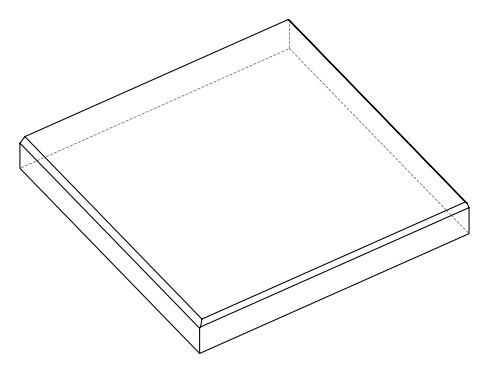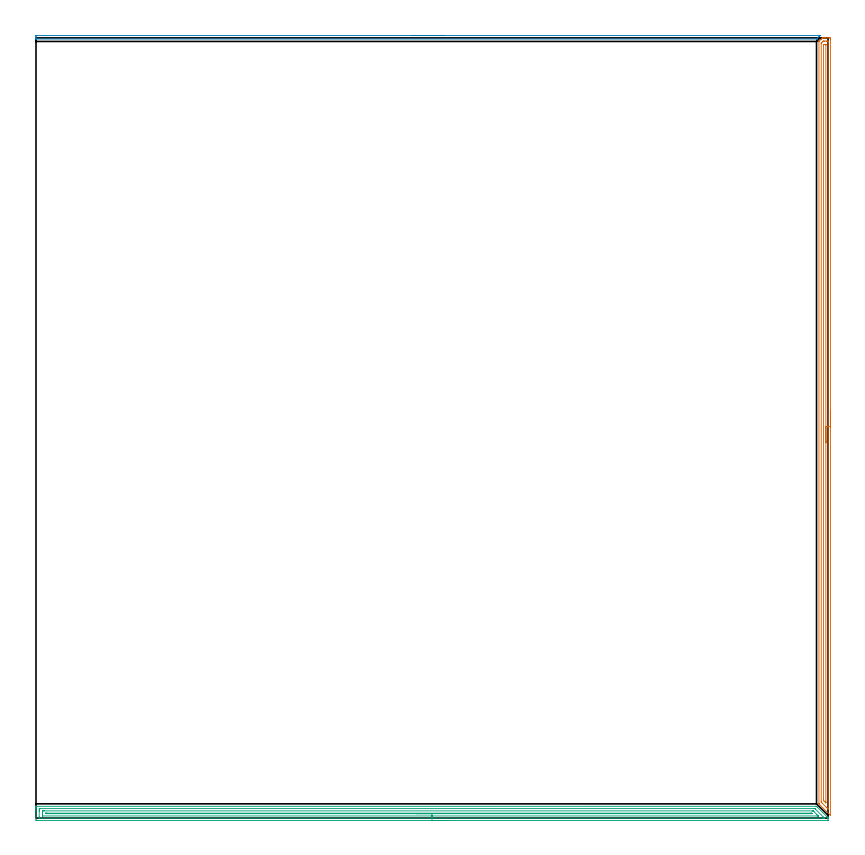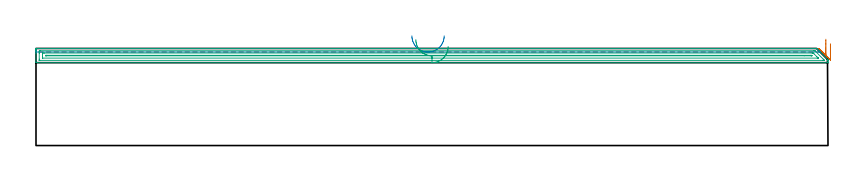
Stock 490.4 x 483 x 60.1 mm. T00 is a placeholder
(PLAN: 3 operations, 0 tool changes, 31.4 min)
(1 AREA_MILL | FG_CHAMFER_SURFACE | UGT0205_001 | 11.65 min | 12173 mm3)
(2 AREA_MILL_1 | FG_CHAMFER_SURFACE_1 | UGT0205_001 | 4.03 min | 1172 mm3)
(3 AREA_MILL_2 | FG_CHAMFER_SURFACE_2 | UGT0205_001 | 15.76 min | 18820 mm3)
(TOOL UGT0205_001 | Chamfer Mill 20 x 3 x 45 deg. | D20 FL50 Z2)
(OP 1 AREA_MILL)
G17 G21 G94 G90
T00 M6
G54
G17 G0 G90 X491.8 Y252.35 S1061 M3
G43 Z70.1 H0
Z63.
G94 G1 Y252.312 Z62.128 F250.
Y252.198 Z61.264
Y252.009 Z60.412
Y251.747 Z59.58
Y251.413 Z58.774
Y251.01 Z58.
Y250.541 Z57.264
Y250.01 Z56.572
Y249.421 Z55.929
Y248.778 Z55.34
Y248.086 Z54.808
Y247.35 Z54.34
Y246.576 Z53.937
Y245.77 Z53.603
Y244.938 Z53.341
Y244.086 Z53.152
Y243.221 Z53.038
Y242.35 Z53.
Y1.879
X491.798 Y1.714 Z53.001
X491.779 Y1.73 Z53.02
X491.621 Y1.879 Z53.178
X484.915 Y8.584 Z59.883
X484.711 Y8.793 Z60.083
X484.704 Y8.804 Z60.089
X484.7 Y9.028 Z60.1
Y480.586
X484.703 Y480.794 Z60.089
X484.911 Y481.011 Z59.888
X485.975 Y482.076 Z58.823
X486.044 Y482.146 Z58.752
X486.24 Y482.34 Z58.56
X486.274 Y482.374 Z58.526
X486.75 Y482.85 Z58.05
X486.873 Y482.97 Z57.925
X486.905 Y482.993 Z57.894
X486.927 Y482.995 Z57.873
X487.286 Y483. Z57.513
X487.983 Z56.817
X488.691 Z56.105
X489.927 Z54.87
X490.456 Z54.339
X491.074 Z53.722
X491.338 Y482.997 Z53.458
X491.791 Y482.99 Z53.005
X491.794 Y482.836 Z53.003
X491.799 Y482.374 Z53.001
X491.8 Y481.905 Z53.
Y242.35
X490.386 Z54.414
X490.385 Y5.973 Z54.415
X490.384 Y5.902 Z54.416
X490.379 Y5.602 Z54.421
X490.282 Y5.68 Z54.518
X490.051 Y5.902 Z54.749
X489.573 Y6.377 Z55.227
X489.154 Y6.796 Z55.646
X486.472 Y9.478 Z58.328
X486.319 Y9.635 Z58.481
X486.196 Y9.763 Z58.604
X486.121 Y9.843 Z58.679
X486.114 Y10.372 Z58.686
X486.115 Y479.62 Z58.685
X486.117 Y479.692 Z58.683
X486.121 Y479.741 Z58.679
X486.125 Y479.763 Z58.675
X486.144 Y479.786 Z58.656
X486.221 Y479.869 Z58.579
X486.339 Y479.989 Z58.461
X486.487 Y480.137 Z58.313
X486.927 Y480.577 Z57.873
X487.23 Y480.877 Z57.57
X487.315 Y480.957 Z57.485
X487.348 Y480.986 Z57.452
X487.407 Y480.993 Z57.393
X487.809 Y480.998 Z56.991
X488.283 Y481. Z56.517
X489.165 Z55.635
X489.573 Y480.999 Z55.227
X490.05 Y480.997 Z54.75
X490.279 Y480.99 Z54.521
X490.379 Y480.965 Z54.421
X490.385 Y480.658 Z54.415
Y480.586
X490.386 Y242.35 Z54.414
X488.972 Z55.828
X488.971 Y10.088 Z55.829
X488.967 Y9.478 Z55.833
X488.965 Y9.448 Z55.835
Y9.447
X488.925 Y9.478 Z55.875
X488.691 Y9.709 Z56.109
X488.027 Y10.372 Z56.773
X487.809 Y10.591 Z56.991
X487.643 Y10.76 Z57.157
X487.561 Y10.847 Z57.239
X487.543 Y10.868 Z57.257
X487.535 Y10.902 Z57.265
X487.533 Y10.982 Z57.267
X487.53 Y11.266 Z57.27
X487.529 Y11.55 Z57.271
X487.528 Y12.16 Z57.272
X487.529 Y478.188 Z57.271
X487.531 Y478.493 Z57.269
X487.533 Y478.645 Z57.267
X487.535 Y478.717 Z57.265
X487.605 Y478.798 Z57.195
X487.709 Y478.899 Z57.091
X487.809 Y478.99 Z56.991
X488.493 Y478.999 Z56.307
X488.691 Y478.998 Z56.109
X488.89 Y478.994 Z55.91
X488.946 Y478.99 Z55.854
X488.965 Y478.984 Z55.835
X488.967 Y478.967 Z55.833
X488.97 Y478.893 Z55.83
X488.971 Y478.798 Z55.829
X488.972 Y478.514 Z55.828
Y242.35
Y241.478 Z55.866
Y240.613 Z55.98
Y239.762 Z56.169
Y238.93 Z56.432
Y238.124 Z56.765
Y237.35 Z57.168
Y236.614 Z57.637
Y235.922 Z58.168
Y235.279 Z58.757
Y234.689 Z59.401
Y234.158 Z60.093
Y233.69 Z60.828
Y233.287 Z61.602
Y232.953 Z62.408
Y232.691 Z63.24
Y232.502 Z64.092
Y232.388 Z64.957
Y232.35 Z65.828
G0 Z70.1
M5
M2
(OP 2 AREA_MILL_1)
G17 G21 G94 G90
T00 M6
G54
G17 G0 G90 X232.7 Y484.5 S1061 M3
G43 Z70.1 H0
Z67.9
G94 G1 X232.738 Z67.028 F250.
X232.852 Z66.164
X233.041 Z65.312
X233.303 Z64.48
X233.637 Z63.674
X234.04 Z62.9
X234.508 Z62.164
X235.04 Z61.472
X235.629 Z60.829
X236.272 Z60.24
X236.964 Z59.709
X237.7 Z59.24
X238.474 Z58.837
X239.28 Z58.503
X240.112 Z58.241
X240.964 Z58.052
X241.828 Z57.938
X242.7 Z57.9
X485.29 Y484.499 Z57.899
X485.318 Y484.498 Z57.898
X485.347 Y484.495 Z57.899
X485.382 Y484.49 Z57.902
X485.295 Y484.393 Z58.003
X485.251 Y484.351 Z58.048
X484.783 Y483.882 Z58.517
X483.424 Y482.524 Z59.875
X483.262 Y482.364 Z60.033
X483.195 Y482.304 Z60.089
X482.997 Y482.3 Z60.1
X0.171
X0.01 Y482.303 Z60.088
X0.004 Y482.387 Z60.004
X0. Y482.479 Z59.921
Y482.739 Z59.661
Y483.4 Z58.994
Y483.731 Z58.665
X0.003 Y484.266 Z58.13
X0.005 Y484.491 Z57.905
X0.053 Y484.494 Z57.903
X0.171 Y484.499 Z57.901
X0.291 Y484.5 Z57.9
X242.7
X243.572 Z57.938
X244.436 Z58.052
X245.288 Z58.241
X246.12 Z58.503
X246.926 Z58.837
X247.7 Z59.24
X248.436 Z59.709
X249.128 Z60.24
X249.771 Z60.829
X250.36 Z61.472
X250.892 Z62.164
X251.36 Z62.9
X251.763 Z63.674
X252.097 Z64.48
X252.359 Z65.312
X252.548 Z66.164
X252.662 Z67.028
X252.7 Z67.9
G0 Z70.1
M5
M2
(OP 3 AREA_MILL_2)
G17 G21 G94 G90
T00 M6
G54
G17 G0 G90 X255.15 Y-1.5 S1061 M3
G43 Z70.1 H0
Z61.3
G94 G1 X255.112 Z60.428 F250.
X254.998 Z59.563
X254.809 Z58.712
X254.547 Z57.88
X254.213 Z57.074
X253.81 Z56.3
X253.342 Z55.564
X252.81 Z54.872
X252.221 Z54.229
X251.578 Z53.64
X250.886 Z53.108
X250.15 Z52.64
X249.376 Z52.237
X248.57 Z51.903
X247.738 Z51.641
X246.887 Z51.452
X246.022 Z51.338
X245.15 Z51.3
X0.628
X0.188 Y-1.495 Z51.303
X0.01 Y-1.492 Z51.306
X0. Y-1.062 Z51.735
Y4.221 Z57.015
Y5.626 Z58.422
Y5.982 Z58.777
Y6.694 Z59.493
Y6.946 Z59.746
X0.006 Y7.301 Z60.092
X0.009 Y7.305 Z60.095
X0.177 Y7.3 Z60.1
X482.587
X483.2 Y7.301 Z60.099
X483.639 Y6.862 Z59.661
X489.803 Y0.699 Z53.495
X490.166 Y0.334 Z53.134
X490.241 Y0.259 Z53.058
X490.268 Y0.23 Z53.03
X490.299 Y0.19 Z52.988
X490.3 Y-0.182 Z52.616
Y-0.275 Z52.523
Y-1.062 Z51.733
X490.299 Y-1.417 Z51.379
X490.297 Y-1.491 Z51.305
X490.119 Y-1.5 Z51.3
X245.15
Y-0.086 Z52.714
X2.318 Y-0.085 Z52.715
X2.042 Y-0.08 Z52.72
X2.015 Y-0.079 Z52.721
X2.009 Y-0.061 Z52.739
X2.004 Y-0.026 Z52.774
X2.001 Y0.008 Z52.808
X2. Y0.228 Z53.028
Y0.699 Z53.499
Y4.221 Z57.021
Y4.63 Z57.43
X2.003 Y5.101 Z57.901
X2.008 Y5.502 Z58.302
X2.027 Y5.879 Z58.679
X2.416 Y5.884 Z58.684
X2.514 Y5.885 Z58.685
X481.626
X481.724
X482.12 Y5.879 Z58.679
X482.171 Y5.868 Z58.668
X482.251 Y5.792 Z58.592
X482.372 Y5.676 Z58.476
X482.52 Y5.53 Z58.33
X487.351 Y0.699 Z53.499
X487.884 Y0.164 Z52.964
X488.046 Y-0.004 Z52.796
X488.115 Y-0.077 Z52.723
X487.884 Y-0.083 Z52.717
X487.785 Y-0.085 Z52.715
X486.99 Y-0.086 Z52.714
X245.15
Y1.328 Z54.128
X4.204 Y1.329 Z54.129
X4.119 Y1.33 Z54.13
X4.052 Y1.332 Z54.132
X4.015 Y1.335 Z54.135
X4.01 Y1.379 Z54.179
X4.004 Y1.579 Z54.379
X4. Y1.78 Z54.58
Y2.46 Z55.26
Y3.541 Z56.341
X4.004 Y4.221 Z57.021
X4.008 Y4.414 Z57.214
X4.021 Y4.465 Z57.265
X4.077 Y4.467 Z57.267
X4.204 Y4.469 Z57.269
X4.843 Y4.471 Z57.271
X5.098
X480.478
X480.732 Y4.469 Z57.269
X480.986 Y4.464 Z57.264
X481.134 Y4.455 Z57.255
X481.215 Y4.378 Z57.178
X481.378 Y4.221 Z57.021
X481.626 Y3.975 Z56.775
X483.414 Y2.187 Z54.987
X484.021 Y1.579 Z54.379
X484.218 Y1.38 Z54.18
X484.249 Y1.345 Z54.145
X484.255 Y1.335 Z54.135
X484.228 Y1.333 Z54.133
X484.093 Y1.33 Z54.13
X483.923 Y1.329 Z54.129
X483.669 Y1.328 Z54.128
X245.15
Y2.743 Z55.543
X6.599
X6.279 Y2.745 Z55.545
X6.12 Y2.747 Z55.547
X6.021 Y2.749 Z55.549
X6.01 Y2.793 Z55.593
X6.009 Y2.9 Z55.7
X6.01 Y3.007 Z55.807
X6.022 Y3.05 Z55.85
X6.12 Y3.053 Z55.853
X6.281 Y3.056 Z55.856
X6.567 Y3.057 Z55.857
X6.886
X479.518
X479.838 Y3.054 Z55.854
X479.997 Y3.051 Z55.851
X480.093 Y3.047 Z55.847
X480.144 Y2.999 Z55.799
X480.248 Y2.898 Z55.698
X480.347 Y2.796 Z55.596
X480.386 Y2.754 Z55.554
X480.316 Y2.75 Z55.55
X480.157 Y2.746 Z55.546
X479.838 Y2.744 Z55.544
X475.573 Y2.743 Z55.543
X245.15
X244.278 Z55.581
X243.414 Z55.695
X242.562 Z55.883
X241.73 Z56.146
X240.924 Z56.48
X240.15 Z56.882
X239.414 Z57.351
X238.722 Z57.882
X238.079 Z58.472
X237.49 Z59.115
X236.959 Z59.807
X236.49 Z60.543
X236.087 Z61.316
X235.753 Z62.122
X235.491 Z62.954
X235.302 Z63.806
X235.188 Z64.671
X235.15 Z65.543
G0 Z70.1
M5
M2
